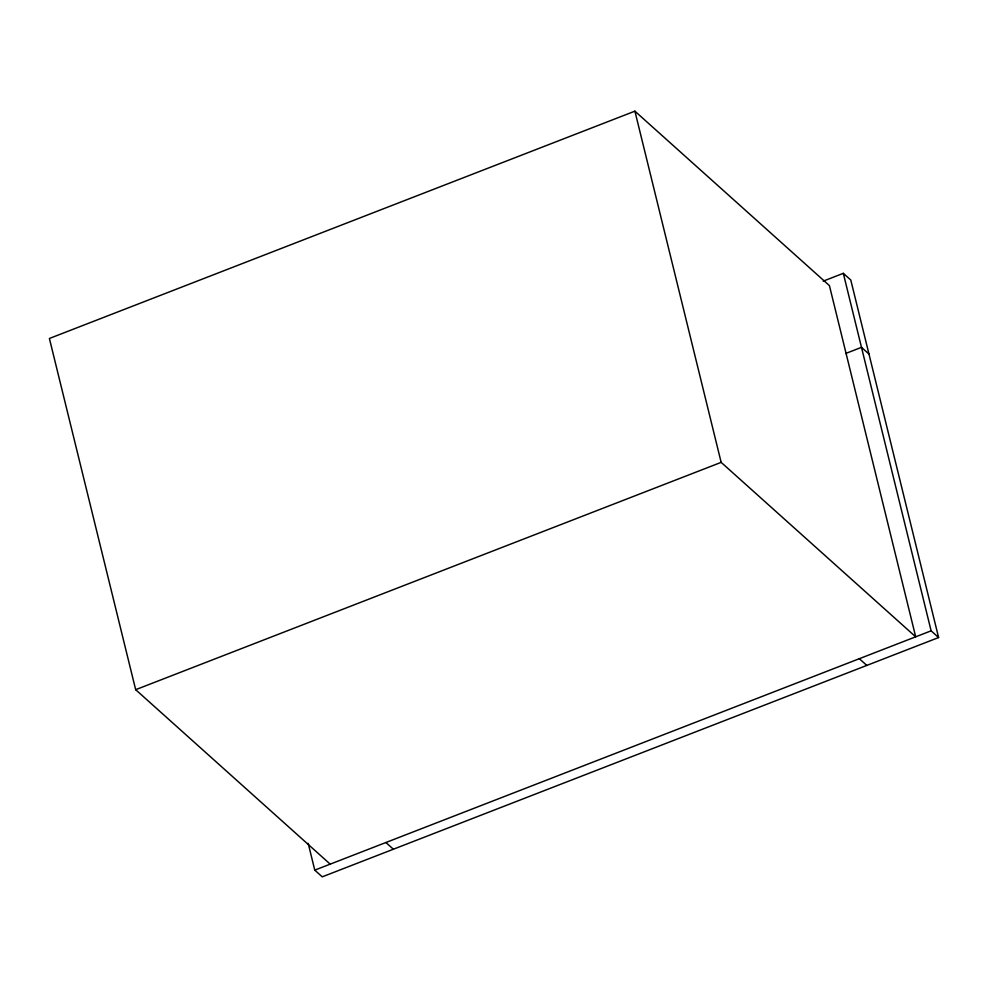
<?xml version="1.0" encoding="UTF-8"?>
<svg xmlns="http://www.w3.org/2000/svg" width="988" height="988" viewBox="0 0 988 988"><rect width="100%" height="100%" fill="white"/><g stroke="black" fill="none" stroke-linecap="round" stroke-linejoin="round"><path stroke-width="1.48" d="M634.901 111.162L721.154 462.359L915.691 636.815L829.426 285.618L634.901 111.162L49.4 338.476L135.665 689.686L330.19 864.142M823.214 281.135L843.307 273.33L850.792 280.036L938.6 637.544L322.249 876.838L314.764 870.132L308.17 843.283M845.691 353.482L861.487 347.344L868.971 354.062M135.665 689.686L721.154 462.359M314.764 870.132L931.116 630.826L938.6 637.544M859.338 658.7L866.809 665.406M385.9 842.517L393.385 849.223M843.307 273.33L931.116 630.826"/></g></svg>
